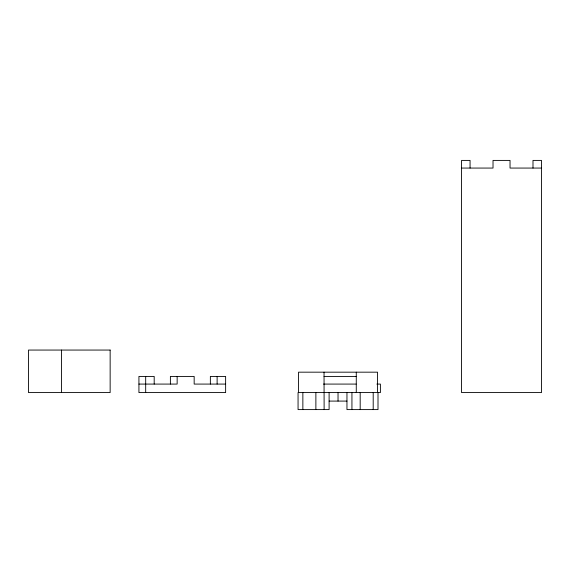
<?xml version="1.0" encoding="UTF-8"?>
<svg xmlns="http://www.w3.org/2000/svg" width="570" height="570" viewBox="0 0 570 570"><rect width="100%" height="100%" fill="white"/><g stroke="black" fill="none" stroke-linecap="round" stroke-linejoin="round"><path stroke-width="0.85" d="M461.558 168.065L493.022 168.065L493.022 160.405L510.036 160.405L510.036 168.065L541.5 168.065M324.038 376.421L356.271 376.421M138.93 384.08L177.149 384.08L177.149 376.421M225.627 384.08L194.163 384.08L194.163 376.421L170.394 376.421L170.394 384.08M323.475 384.08L356.115 384.08M376.841 384.08L380.404 384.08L380.404 392.58L298.06 392.58L298.06 409.595L329.104 409.595L329.104 392.58M329.104 401.088L346.959 401.088M532.993 168.065L532.993 160.405L541.5 160.405L541.5 392.58L461.558 392.58L461.558 160.405L470.065 160.405L470.065 168.065M378.003 392.58L378.003 409.595L346.959 409.595L346.959 392.58M377.532 392.58L377.532 372.174L298.53 372.174L298.53 392.58M373.2 392.58L373.2 409.595M360.183 392.58L360.183 409.595M356.271 372.174L356.271 392.58M351.939 392.58L351.939 409.595M338.031 392.58L338.031 401.088M324.038 372.174L324.123 409.595M315.88 392.58L315.88 409.595M302.862 392.58L302.862 409.595M217.12 376.421L217.12 384.08M210.366 384.08L210.366 376.421L225.627 376.421L225.627 392.58L138.93 392.58L138.93 376.421L154.192 376.421L154.192 384.08M145.685 376.421L145.685 392.58M61.496 350.058L61.496 392.58M110.145 350.058L28.5 350.058L28.5 392.58L110.145 392.58L110.145 350.058"/></g></svg>
